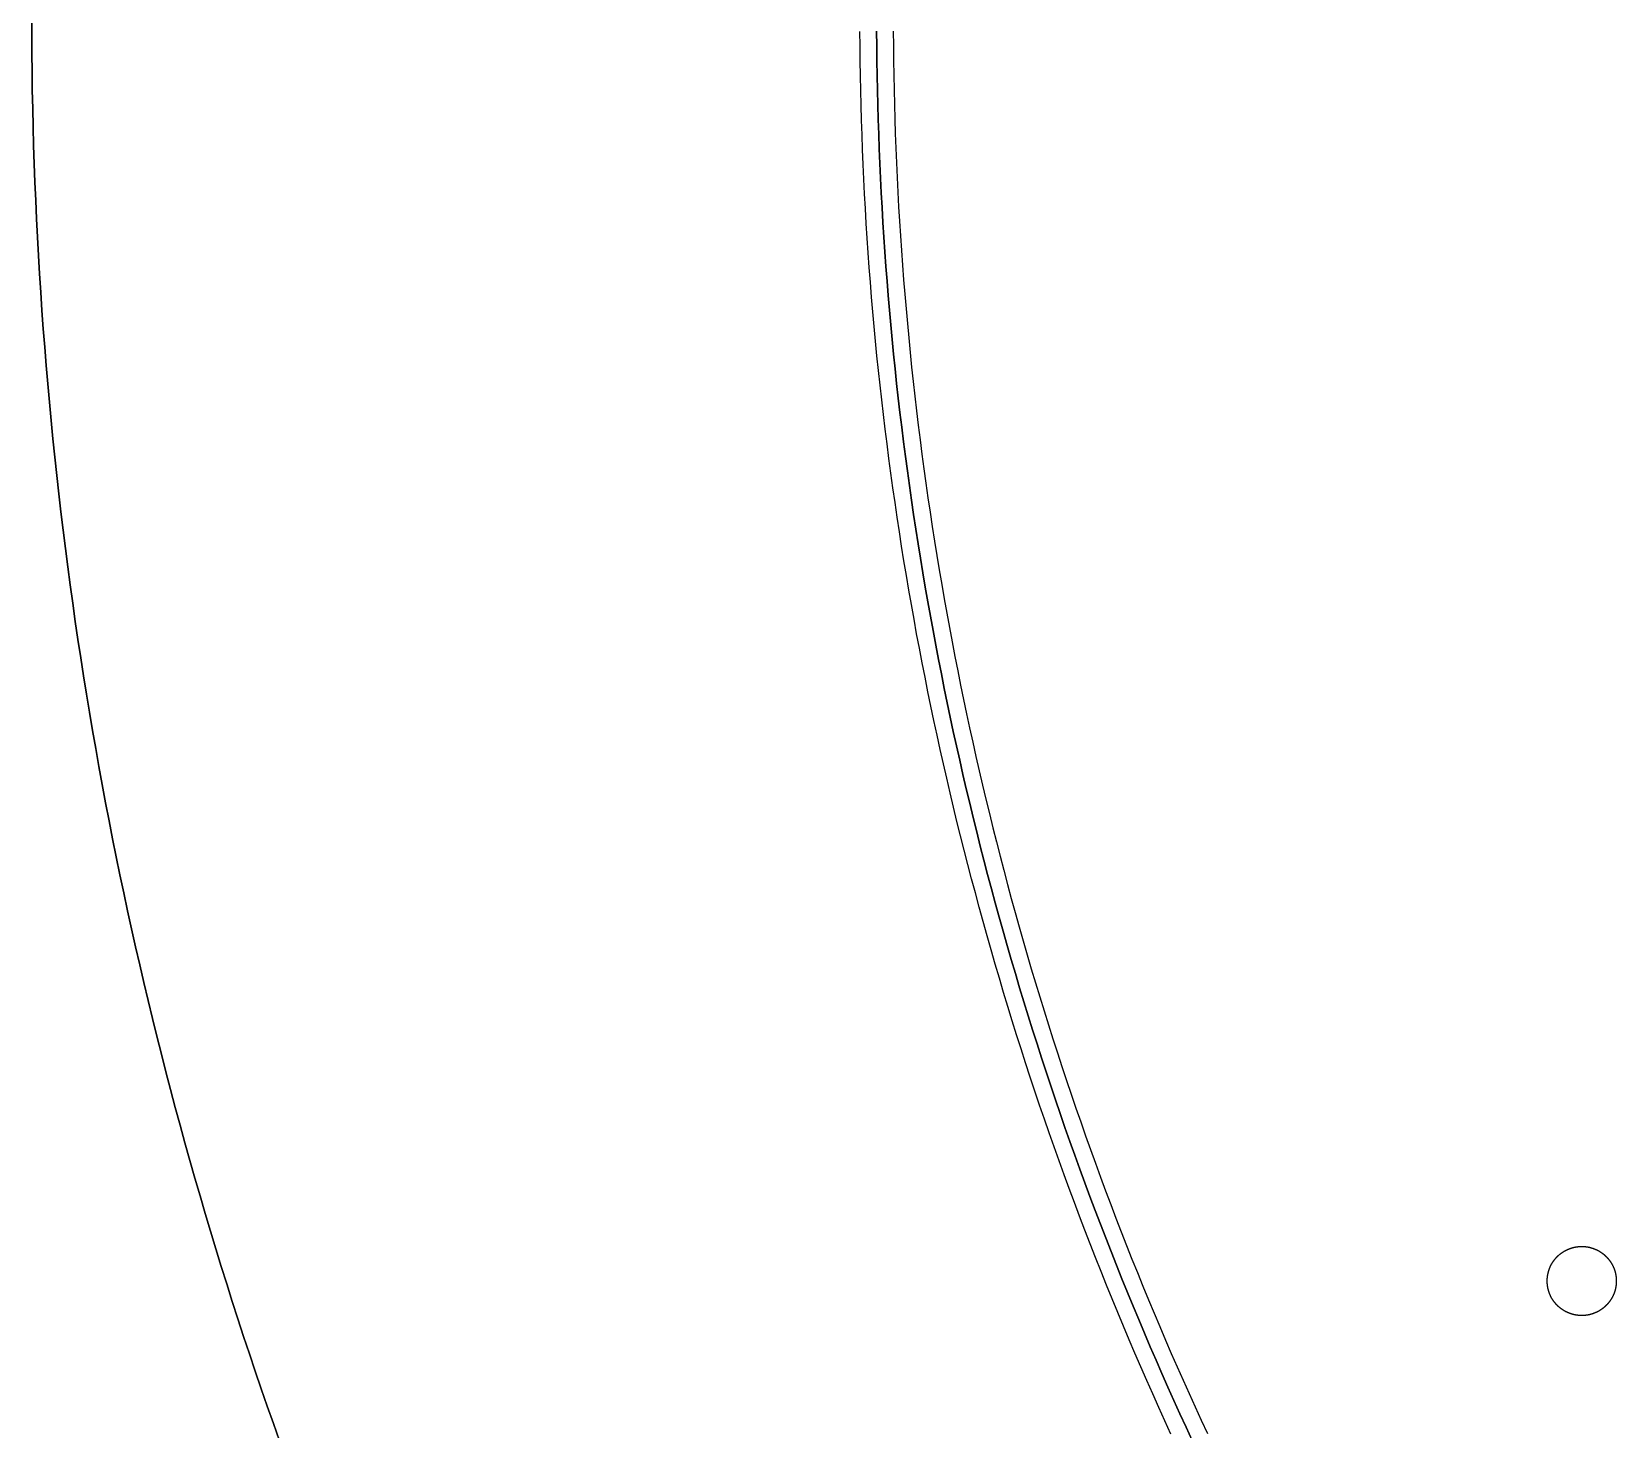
# Model space of a CAD drawing. Header units: millimetres. Extents: x -133 to 133, y -133 to 133.
# Drawn here: x -133.3 to -83.2, y -44.7 to -0.5 of the extents above; entities that cross this region are included whole.
import ezdxf

# ---------------------------------------------------------------- set-up
doc = ezdxf.new("R2010")
doc.units = ezdxf.units.MM
for name, color, linetype in [('DOTS_BLUE', 5, 'Continuous'), ('LINES', 6, 'Continuous'), ('OUTLINE', 7, 'Continuous'), ('ZONE_V1', 1, 'Continuous'), ('ZONE_V2', 2, 'Continuous')]:
    doc.layers.add(name, color=color, linetype=linetype)

msp = doc.modelspace()

# ---------------------------------------------------------------- linework, layer by layer
at = {"layer": 'DOTS_BLUE'}
msp.add_lwpolyline([(-83.196, -40.006), (-83.196, -40.011), (-83.196, -40.016), (-83.196, -40.021), (-83.196, -40.026), (-83.196, -40.03), (-83.196, -40.035), (-83.196, -40.04), (-83.197, -40.045), (-83.197, -40.049), (-83.197, -40.054), (-83.197, -40.059), (-83.197, -40.064), (-83.198, -40.068), (-83.198, -40.073), (-83.198, -40.078), (-83.199, -40.083), (-83.199, -40.087), (-83.199, -40.092), (-83.2, -40.097), (-83.2, -40.102), (-83.201, -40.107), (-83.201, -40.111), (-83.202, -40.116), (-83.202, -40.121), (-83.203, -40.125), (-83.203, -40.13), (-83.204, -40.135), (-83.204, -40.14), (-83.205, -40.144), (-83.206, -40.149), (-83.206, -40.154), (-83.207, -40.159), (-83.208, -40.163), (-83.208, -40.168), (-83.209, -40.173), (-83.21, -40.177), (-83.211, -40.182), (-83.211, -40.187), (-83.212, -40.192), (-83.213, -40.196), (-83.214, -40.201), (-83.215, -40.206), (-83.216, -40.21), (-83.217, -40.215), (-83.218, -40.22), (-83.219, -40.224), (-83.22, -40.229), (-83.221, -40.234), (-83.222, -40.238), (-83.223, -40.243), (-83.224, -40.248), (-83.225, -40.252), (-83.226, -40.257), (-83.227, -40.262), (-83.228, -40.266), (-83.229, -40.271), (-83.23, -40.275), (-83.232, -40.28), (-83.233, -40.285), (-83.234, -40.289), (-83.235, -40.294), (-83.237, -40.298), (-83.238, -40.303), (-83.239, -40.308), (-83.241, -40.312), (-83.242, -40.317), (-83.243, -40.321), (-83.245, -40.326), (-83.246, -40.33), (-83.248, -40.335), (-83.249, -40.34), (-83.251, -40.344), (-83.252, -40.349), (-83.254, -40.353), (-83.255, -40.358), (-83.257, -40.362), (-83.258, -40.367), (-83.26, -40.371), (-83.262, -40.376), (-83.263, -40.38), (-83.265, -40.385), (-83.267, -40.389), (-83.268, -40.394), (-83.27, -40.398), (-83.272, -40.402), (-83.273, -40.407), (-83.275, -40.411), (-83.277, -40.416), (-83.279, -40.42), (-83.281, -40.425), (-83.283, -40.429), (-83.284, -40.433), (-83.286, -40.438), (-83.288, -40.442), (-83.29, -40.446), (-83.292, -40.451), (-83.294, -40.455), (-83.296, -40.459), (-83.298, -40.464), (-83.3, -40.468), (-83.302, -40.472), (-83.304, -40.477), (-83.306, -40.481), (-83.308, -40.485), (-83.311, -40.49), (-83.313, -40.494), (-83.315, -40.498), (-83.317, -40.502), (-83.319, -40.507), (-83.321, -40.511), (-83.324, -40.515), (-83.326, -40.519), (-83.328, -40.523), (-83.33, -40.528), (-83.333, -40.532), (-83.335, -40.536), (-83.337, -40.54), (-83.34, -40.544), (-83.342, -40.548), (-83.345, -40.553), (-83.347, -40.557), (-83.349, -40.561), (-83.352, -40.565), (-83.354, -40.569), (-83.357, -40.573), (-83.359, -40.577), (-83.362, -40.581), (-83.364, -40.585), (-83.367, -40.589), (-83.369, -40.593), (-83.372, -40.597), (-83.375, -40.601), (-83.377, -40.605), (-83.38, -40.609), (-83.383, -40.613), (-83.385, -40.617), (-83.388, -40.621), (-83.391, -40.625), (-83.393, -40.629), (-83.396, -40.633), (-83.399, -40.637), (-83.402, -40.64), (-83.404, -40.644), (-83.407, -40.648), (-83.41, -40.652), (-83.413, -40.656), (-83.416, -40.66), (-83.419, -40.664), (-83.422, -40.667), (-83.425, -40.671), (-83.427, -40.675), (-83.43, -40.679), (-83.433, -40.682), (-83.436, -40.686), (-83.439, -40.69), (-83.442, -40.693), (-83.445, -40.697), (-83.448, -40.701), (-83.451, -40.704), (-83.455, -40.708), (-83.458, -40.712), (-83.461, -40.715), (-83.464, -40.719), (-83.467, -40.723), (-83.47, -40.726), (-83.473, -40.73), (-83.476, -40.733), (-83.48, -40.737), (-83.483, -40.74), (-83.486, -40.744), (-83.489, -40.747), (-83.493, -40.751), (-83.496, -40.754), (-83.499, -40.758), (-83.503, -40.761), (-83.506, -40.765), (-83.509, -40.768), (-83.513, -40.771), (-83.516, -40.775), (-83.519, -40.778), (-83.523, -40.782), (-83.526, -40.785), (-83.53, -40.788), (-83.533, -40.792), (-83.536, -40.795), (-83.54, -40.798), (-83.543, -40.801), (-83.547, -40.805), (-83.55, -40.808), (-83.554, -40.811), (-83.557, -40.814), (-83.561, -40.817), (-83.565, -40.821), (-83.568, -40.824), (-83.572, -40.827), (-83.575, -40.83), (-83.579, -40.833), (-83.583, -40.836), (-83.586, -40.839), (-83.59, -40.842), (-83.594, -40.845), (-83.597, -40.848), (-83.601, -40.851), (-83.605, -40.854), (-83.608, -40.857), (-83.612, -40.86), (-83.616, -40.863), (-83.62, -40.866), (-83.623, -40.869), (-83.627, -40.872), (-83.631, -40.875), (-83.635, -40.878), (-83.639, -40.881), (-83.642, -40.883), (-83.646, -40.886), (-83.65, -40.889), (-83.654, -40.892), (-83.658, -40.895), (-83.662, -40.897), (-83.666, -40.9), (-83.67, -40.903), (-83.674, -40.905), (-83.678, -40.908), (-83.682, -40.911), (-83.686, -40.913), (-83.69, -40.916), (-83.694, -40.919), (-83.698, -40.921), (-83.702, -40.924), (-83.706, -40.926), (-83.71, -40.929), (-83.714, -40.931), (-83.718, -40.934), (-83.722, -40.936), (-83.726, -40.939), (-83.73, -40.941), (-83.734, -40.944), (-83.738, -40.946), (-83.742, -40.949), (-83.746, -40.951), (-83.751, -40.953), (-83.755, -40.956), (-83.759, -40.958), (-83.763, -40.96), (-83.767, -40.963), (-83.772, -40.965), (-83.776, -40.967), (-83.78, -40.969), (-83.784, -40.972), (-83.788, -40.974), (-83.793, -40.976), (-83.797, -40.978), (-83.801, -40.98), (-83.805, -40.982), (-83.81, -40.984), (-83.814, -40.986), (-83.818, -40.989), (-83.823, -40.991), (-83.827, -40.993), (-83.831, -40.995), (-83.836, -40.997), (-83.84, -40.999), (-83.844, -41.001), (-83.849, -41.002), (-83.853, -41.004), (-83.857, -41.006), (-83.862, -41.008), (-83.866, -41.01), (-83.871, -41.012), (-83.875, -41.014), (-83.879, -41.015), (-83.884, -41.017), (-83.888, -41.019), (-83.893, -41.021), (-83.897, -41.022), (-83.902, -41.024), (-83.906, -41.026), (-83.911, -41.027), (-83.915, -41.029), (-83.92, -41.031), (-83.924, -41.032), (-83.929, -41.034), (-83.933, -41.035), (-83.938, -41.037), (-83.942, -41.039), (-83.947, -41.04), (-83.951, -41.042), (-83.956, -41.043), (-83.96, -41.044), (-83.965, -41.046), (-83.969, -41.047), (-83.974, -41.049), (-83.978, -41.05), (-83.983, -41.051), (-83.988, -41.053), (-83.992, -41.054), (-83.997, -41.055), (-84.001, -41.057), (-84.006, -41.058), (-84.011, -41.059), (-84.015, -41.06), (-84.02, -41.061), (-84.024, -41.063), (-84.029, -41.064), (-84.034, -41.065), (-84.038, -41.066), (-84.043, -41.067), (-84.048, -41.068), (-84.052, -41.069), (-84.057, -41.07), (-84.062, -41.071), (-84.066, -41.072), (-84.071, -41.073), (-84.076, -41.074), (-84.08, -41.075), (-84.085, -41.076), (-84.09, -41.077), (-84.094, -41.078), (-84.099, -41.078), (-84.104, -41.079), (-84.109, -41.08), (-84.113, -41.081), (-84.118, -41.082), (-84.123, -41.082), (-84.127, -41.083), (-84.132, -41.084), (-84.137, -41.084), (-84.142, -41.085), (-84.146, -41.086), (-84.151, -41.086), (-84.156, -41.087), (-84.16, -41.087), (-84.165, -41.088), (-84.17, -41.089), (-84.175, -41.089), (-84.179, -41.09), (-84.184, -41.09), (-84.189, -41.09), (-84.194, -41.091), (-84.198, -41.091), (-84.203, -41.092), (-84.208, -41.092), (-84.213, -41.092), (-84.217, -41.093), (-84.222, -41.093), (-84.227, -41.093), (-84.232, -41.094), (-84.237, -41.094), (-84.241, -41.094), (-84.246, -41.094), (-84.251, -41.094), (-84.256, -41.095), (-84.26, -41.095), (-84.265, -41.095), (-84.27, -41.095), (-84.275, -41.095), (-84.279, -41.095), (-84.284, -41.095), (-84.289, -41.095), (-84.294, -41.095), (-84.299, -41.095), (-84.303, -41.095), (-84.308, -41.095), (-84.313, -41.095), (-84.318, -41.095), (-84.322, -41.095), (-84.327, -41.094), (-84.332, -41.094), (-84.337, -41.094), (-84.341, -41.094), (-84.346, -41.094), (-84.351, -41.093), (-84.356, -41.093), (-84.361, -41.093), (-84.365, -41.092), (-84.37, -41.092), (-84.375, -41.092), (-84.38, -41.091), (-84.384, -41.091), (-84.389, -41.09), (-84.394, -41.09), (-84.399, -41.09), (-84.403, -41.089), (-84.408, -41.089), (-84.413, -41.088), (-84.418, -41.087), (-84.422, -41.087), (-84.427, -41.086), (-84.432, -41.086), (-84.436, -41.085), (-84.441, -41.084), (-84.446, -41.084), (-84.451, -41.083), (-84.455, -41.082), (-84.46, -41.082), (-84.465, -41.081), (-84.469, -41.08), (-84.474, -41.079), (-84.479, -41.078), (-84.484, -41.078), (-84.488, -41.077), (-84.493, -41.076), (-84.498, -41.075), (-84.502, -41.074), (-84.507, -41.073), (-84.512, -41.072), (-84.516, -41.071), (-84.521, -41.07), (-84.526, -41.069), (-84.53, -41.068), (-84.535, -41.067), (-84.54, -41.066), (-84.544, -41.065), (-84.549, -41.064), (-84.554, -41.063), (-84.558, -41.061), (-84.563, -41.06), (-84.567, -41.059), (-84.572, -41.058), (-84.577, -41.057), (-84.581, -41.055), (-84.586, -41.054), (-84.59, -41.053), (-84.595, -41.051), (-84.6, -41.05), (-84.604, -41.049), (-84.609, -41.047), (-84.613, -41.046), (-84.618, -41.044), (-84.622, -41.043), (-84.627, -41.042), (-84.631, -41.04), (-84.636, -41.039), (-84.64, -41.037), (-84.645, -41.035), (-84.649, -41.034), (-84.654, -41.032), (-84.658, -41.031), (-84.663, -41.029), (-84.667, -41.027), (-84.672, -41.026), (-84.676, -41.024), (-84.681, -41.022), (-84.685, -41.021), (-84.69, -41.019), (-84.694, -41.017), (-84.699, -41.015), (-84.703, -41.014), (-84.707, -41.012), (-84.712, -41.01), (-84.716, -41.008), (-84.721, -41.006), (-84.725, -41.004), (-84.729, -41.002), (-84.734, -41.001), (-84.738, -40.999), (-84.742, -40.997), (-84.747, -40.995), (-84.751, -40.993), (-84.755, -40.991), (-84.76, -40.989), (-84.764, -40.986), (-84.768, -40.984), (-84.773, -40.982), (-84.777, -40.98), (-84.781, -40.978), (-84.785, -40.976), (-84.79, -40.974), (-84.794, -40.972), (-84.798, -40.969), (-84.802, -40.967), (-84.806, -40.965), (-84.811, -40.963), (-84.815, -40.96), (-84.819, -40.958), (-84.823, -40.956), (-84.827, -40.953), (-84.832, -40.951), (-84.836, -40.949), (-84.84, -40.946), (-84.844, -40.944), (-84.848, -40.941), (-84.852, -40.939), (-84.856, -40.936), (-84.86, -40.934), (-84.864, -40.931), (-84.868, -40.929), (-84.872, -40.926), (-84.876, -40.924), (-84.88, -40.921), (-84.884, -40.919), (-84.888, -40.916), (-84.892, -40.913), (-84.896, -40.911), (-84.9, -40.908), (-84.904, -40.905), (-84.908, -40.903), (-84.912, -40.9), (-84.916, -40.897), (-84.92, -40.895), (-84.924, -40.892), (-84.928, -40.889), (-84.932, -40.886), (-84.936, -40.883), (-84.939, -40.881), (-84.943, -40.878), (-84.947, -40.875), (-84.951, -40.872), (-84.955, -40.869), (-84.958, -40.866), (-84.962, -40.863), (-84.966, -40.86), (-84.97, -40.857), (-84.973, -40.854), (-84.977, -40.851), (-84.981, -40.848), (-84.984, -40.845), (-84.988, -40.842), (-84.992, -40.839), (-84.995, -40.836), (-84.999, -40.833), (-85.003, -40.83), (-85.006, -40.827), (-85.01, -40.824), (-85.013, -40.821), (-85.017, -40.817), (-85.021, -40.814), (-85.024, -40.811), (-85.028, -40.808), (-85.031, -40.805), (-85.035, -40.801), (-85.038, -40.798), (-85.042, -40.795), (-85.045, -40.792), (-85.048, -40.788), (-85.052, -40.785), (-85.055, -40.782), (-85.059, -40.778), (-85.062, -40.775), (-85.065, -40.771), (-85.069, -40.768), (-85.072, -40.765), (-85.075, -40.761), (-85.079, -40.758), (-85.082, -40.754), (-85.085, -40.751), (-85.089, -40.747), (-85.092, -40.744), (-85.095, -40.74), (-85.098, -40.737), (-85.102, -40.733), (-85.105, -40.73), (-85.108, -40.726), (-85.111, -40.723), (-85.114, -40.719), (-85.117, -40.715), (-85.12, -40.712), (-85.123, -40.708), (-85.127, -40.704), (-85.13, -40.701), (-85.133, -40.697), (-85.136, -40.693), (-85.139, -40.69), (-85.142, -40.686), (-85.145, -40.682), (-85.148, -40.679), (-85.151, -40.675), (-85.153, -40.671), (-85.156, -40.667), (-85.159, -40.664), (-85.162, -40.66), (-85.165, -40.656), (-85.168, -40.652), (-85.171, -40.648), (-85.174, -40.644), (-85.176, -40.64), (-85.179, -40.637), (-85.182, -40.633), (-85.185, -40.629), (-85.187, -40.625), (-85.19, -40.621), (-85.193, -40.617), (-85.195, -40.613), (-85.198, -40.609), (-85.201, -40.605), (-85.203, -40.601), (-85.206, -40.597), (-85.209, -40.593), (-85.211, -40.589), (-85.214, -40.585), (-85.216, -40.581), (-85.219, -40.577), (-85.221, -40.573), (-85.224, -40.569), (-85.226, -40.565), (-85.229, -40.561), (-85.231, -40.557), (-85.233, -40.553), (-85.236, -40.548), (-85.238, -40.544), (-85.241, -40.54), (-85.243, -40.536), (-85.245, -40.532), (-85.248, -40.528), (-85.25, -40.523), (-85.252, -40.519), (-85.254, -40.515), (-85.257, -40.511), (-85.259, -40.507), (-85.261, -40.502), (-85.263, -40.498), (-85.265, -40.494), (-85.267, -40.49), (-85.27, -40.485), (-85.272, -40.481), (-85.274, -40.477), (-85.276, -40.472), (-85.278, -40.468), (-85.28, -40.464), (-85.282, -40.459), (-85.284, -40.455), (-85.286, -40.451), (-85.288, -40.446), (-85.29, -40.442), (-85.292, -40.438), (-85.294, -40.433), (-85.295, -40.429), (-85.297, -40.425), (-85.299, -40.42), (-85.301, -40.416), (-85.303, -40.411), (-85.305, -40.407), (-85.306, -40.402), (-85.308, -40.398), (-85.31, -40.394), (-85.311, -40.389), (-85.313, -40.385), (-85.315, -40.38), (-85.316, -40.376), (-85.318, -40.371), (-85.32, -40.367), (-85.321, -40.362), (-85.323, -40.358), (-85.324, -40.353), (-85.326, -40.349), (-85.327, -40.344), (-85.329, -40.34), (-85.33, -40.335), (-85.332, -40.33), (-85.333, -40.326), (-85.335, -40.321), (-85.336, -40.317), (-85.337, -40.312), (-85.339, -40.308), (-85.34, -40.303), (-85.341, -40.298), (-85.343, -40.294), (-85.344, -40.289), (-85.345, -40.285), (-85.346, -40.28), (-85.348, -40.275), (-85.349, -40.271), (-85.35, -40.266), (-85.351, -40.262), (-85.352, -40.257), (-85.353, -40.252), (-85.354, -40.248), (-85.355, -40.243), (-85.356, -40.238), (-85.357, -40.234), (-85.358, -40.229), (-85.359, -40.224), (-85.36, -40.22), (-85.361, -40.215), (-85.362, -40.21), (-85.363, -40.206), (-85.364, -40.201), (-85.365, -40.196), (-85.366, -40.192), (-85.367, -40.187), (-85.367, -40.182), (-85.368, -40.177), (-85.369, -40.173), (-85.37, -40.168), (-85.37, -40.163), (-85.371, -40.159), (-85.372, -40.154), (-85.372, -40.149), (-85.373, -40.144), (-85.374, -40.14), (-85.374, -40.135), (-85.375, -40.13), (-85.375, -40.125), (-85.376, -40.121), (-85.376, -40.116), (-85.377, -40.111), (-85.377, -40.107), (-85.378, -40.102), (-85.378, -40.097), (-85.379, -40.092), (-85.379, -40.087), (-85.379, -40.083), (-85.38, -40.078), (-85.38, -40.073), (-85.38, -40.068), (-85.381, -40.064), (-85.381, -40.059), (-85.381, -40.054), (-85.381, -40.049), (-85.381, -40.045), (-85.382, -40.04), (-85.382, -40.035), (-85.382, -40.03), (-85.382, -40.026), (-85.382, -40.021), (-85.382, -40.016), (-85.382, -40.011), (-85.382, -40.006), (-85.382, -40.002), (-85.382, -39.997), (-85.382, -39.992), (-85.382, -39.987), (-85.382, -39.983), (-85.382, -39.978), (-85.382, -39.973), (-85.382, -39.968), (-85.382, -39.964), (-85.381, -39.959), (-85.381, -39.954), (-85.381, -39.949), (-85.381, -39.944), (-85.381, -39.94), (-85.38, -39.935), (-85.38, -39.93), (-85.38, -39.925), (-85.379, -39.921), (-85.379, -39.916), (-85.379, -39.911), (-85.378, -39.906), (-85.378, -39.902), (-85.377, -39.897), (-85.377, -39.892), (-85.376, -39.887), (-85.376, -39.883), (-85.375, -39.878), (-85.375, -39.873), (-85.374, -39.868), (-85.374, -39.864), (-85.373, -39.859), (-85.372, -39.854), (-85.372, -39.85), (-85.371, -39.845), (-85.37, -39.84), (-85.37, -39.835), (-85.369, -39.831), (-85.368, -39.826), (-85.367, -39.821), (-85.367, -39.817), (-85.366, -39.812), (-85.365, -39.807), (-85.364, -39.802), (-85.363, -39.798), (-85.362, -39.793), (-85.361, -39.788), (-85.36, -39.784), (-85.359, -39.779), (-85.358, -39.774), (-85.357, -39.77), (-85.356, -39.765), (-85.355, -39.76), (-85.354, -39.756), (-85.353, -39.751), (-85.352, -39.746), (-85.351, -39.742), (-85.35, -39.737), (-85.349, -39.733), (-85.348, -39.728), (-85.346, -39.723), (-85.345, -39.719), (-85.344, -39.714), (-85.343, -39.71), (-85.341, -39.705), (-85.34, -39.7), (-85.339, -39.696), (-85.337, -39.691), (-85.336, -39.687), (-85.335, -39.682), (-85.333, -39.677), (-85.332, -39.673), (-85.33, -39.668), (-85.329, -39.664), (-85.327, -39.659), (-85.326, -39.655), (-85.324, -39.65), (-85.323, -39.646), (-85.321, -39.641), (-85.32, -39.637), (-85.318, -39.632), (-85.316, -39.628), (-85.315, -39.623), (-85.313, -39.619), (-85.311, -39.614), (-85.31, -39.61), (-85.308, -39.605), (-85.306, -39.601), (-85.305, -39.597), (-85.303, -39.592), (-85.301, -39.588), (-85.299, -39.583), (-85.297, -39.579), (-85.295, -39.575), (-85.294, -39.57), (-85.292, -39.566), (-85.29, -39.561), (-85.288, -39.557), (-85.286, -39.553), (-85.284, -39.548), (-85.282, -39.544), (-85.28, -39.54), (-85.278, -39.535), (-85.276, -39.531), (-85.274, -39.527), (-85.272, -39.522), (-85.27, -39.518), (-85.267, -39.514), (-85.265, -39.51), (-85.263, -39.505), (-85.261, -39.501), (-85.259, -39.497), (-85.257, -39.493), (-85.254, -39.488), (-85.252, -39.484), (-85.25, -39.48), (-85.248, -39.476), (-85.245, -39.472), (-85.243, -39.467), (-85.241, -39.463), (-85.238, -39.459), (-85.236, -39.455), (-85.233, -39.451), (-85.231, -39.447), (-85.229, -39.443), (-85.226, -39.439), (-85.224, -39.435), (-85.221, -39.43), (-85.219, -39.426), (-85.216, -39.422), (-85.214, -39.418), (-85.211, -39.414), (-85.209, -39.41), (-85.206, -39.406), (-85.203, -39.402), (-85.201, -39.398), (-85.198, -39.394), (-85.195, -39.39), (-85.193, -39.386), (-85.19, -39.382), (-85.187, -39.379), (-85.185, -39.375), (-85.182, -39.371), (-85.179, -39.367), (-85.176, -39.363), (-85.174, -39.359), (-85.171, -39.355), (-85.168, -39.351), (-85.165, -39.348), (-85.162, -39.344), (-85.159, -39.34), (-85.156, -39.336), (-85.153, -39.332), (-85.151, -39.329), (-85.148, -39.325), (-85.145, -39.321), (-85.142, -39.317), (-85.139, -39.314), (-85.136, -39.31), (-85.133, -39.306), (-85.13, -39.303), (-85.127, -39.299), (-85.123, -39.295), (-85.12, -39.292), (-85.117, -39.288), (-85.114, -39.284), (-85.111, -39.281), (-85.108, -39.277), (-85.105, -39.274), (-85.102, -39.27), (-85.098, -39.267), (-85.095, -39.263), (-85.092, -39.26), (-85.089, -39.256), (-85.085, -39.253), (-85.082, -39.249), (-85.079, -39.246), (-85.075, -39.242), (-85.072, -39.239), (-85.069, -39.235), (-85.065, -39.232), (-85.062, -39.229), (-85.059, -39.225), (-85.055, -39.222), (-85.052, -39.219), (-85.048, -39.215), (-85.045, -39.212), (-85.042, -39.209), (-85.038, -39.205), (-85.035, -39.202), (-85.031, -39.199), (-85.028, -39.196), (-85.024, -39.192), (-85.021, -39.189), (-85.017, -39.186), (-85.013, -39.183), (-85.01, -39.18), (-85.006, -39.177), (-85.003, -39.173), (-84.999, -39.17), (-84.995, -39.167), (-84.992, -39.164), (-84.988, -39.161), (-84.984, -39.158), (-84.981, -39.155), (-84.977, -39.152), (-84.973, -39.149), (-84.97, -39.146), (-84.966, -39.143), (-84.962, -39.14), (-84.958, -39.137), (-84.955, -39.134), (-84.951, -39.131), (-84.947, -39.129), (-84.943, -39.126), (-84.939, -39.123), (-84.936, -39.12), (-84.932, -39.117), (-84.928, -39.114), (-84.924, -39.112), (-84.92, -39.109), (-84.916, -39.106), (-84.912, -39.103), (-84.908, -39.101), (-84.904, -39.098), (-84.9, -39.095), (-84.896, -39.093), (-84.892, -39.09), (-84.888, -39.087), (-84.884, -39.085), (-84.88, -39.082), (-84.876, -39.08), (-84.872, -39.077), (-84.868, -39.075), (-84.864, -39.072), (-84.86, -39.069), (-84.856, -39.067), (-84.852, -39.065), (-84.848, -39.062), (-84.844, -39.06), (-84.84, -39.057), (-84.836, -39.055), (-84.832, -39.052), (-84.827, -39.05), (-84.823, -39.048), (-84.819, -39.045), (-84.815, -39.043), (-84.811, -39.041), (-84.806, -39.039), (-84.802, -39.036), (-84.798, -39.034), (-84.794, -39.032), (-84.79, -39.03), (-84.785, -39.028), (-84.781, -39.025), (-84.777, -39.023), (-84.773, -39.021), (-84.768, -39.019), (-84.764, -39.017), (-84.76, -39.015), (-84.755, -39.013), (-84.751, -39.011), (-84.747, -39.009), (-84.742, -39.007), (-84.738, -39.005), (-84.734, -39.003), (-84.729, -39.001), (-84.725, -38.999), (-84.721, -38.997), (-84.716, -38.995), (-84.712, -38.993), (-84.707, -38.992), (-84.703, -38.99), (-84.699, -38.988), (-84.694, -38.986), (-84.69, -38.984), (-84.685, -38.983), (-84.681, -38.981), (-84.676, -38.979), (-84.672, -38.978), (-84.667, -38.976), (-84.663, -38.974), (-84.658, -38.973), (-84.654, -38.971), (-84.649, -38.97), (-84.645, -38.968), (-84.64, -38.966), (-84.636, -38.965), (-84.631, -38.963), (-84.627, -38.962), (-84.622, -38.96), (-84.618, -38.959), (-84.613, -38.958), (-84.609, -38.956), (-84.604, -38.955), (-84.6, -38.953), (-84.595, -38.952), (-84.59, -38.951), (-84.586, -38.949), (-84.581, -38.948), (-84.577, -38.947), (-84.572, -38.946), (-84.567, -38.944), (-84.563, -38.943), (-84.558, -38.942), (-84.554, -38.941), (-84.549, -38.94), (-84.544, -38.939), (-84.54, -38.937), (-84.535, -38.936), (-84.53, -38.935), (-84.526, -38.934), (-84.521, -38.933), (-84.516, -38.932), (-84.512, -38.931), (-84.507, -38.93), (-84.502, -38.929), (-84.498, -38.928), (-84.493, -38.928), (-84.488, -38.927), (-84.484, -38.926), (-84.479, -38.925), (-84.474, -38.924), (-84.469, -38.923), (-84.465, -38.923), (-84.46, -38.922), (-84.455, -38.921), (-84.451, -38.92), (-84.446, -38.92), (-84.441, -38.919), (-84.436, -38.918), (-84.432, -38.918), (-84.427, -38.917), (-84.422, -38.917), (-84.418, -38.916), (-84.413, -38.915), (-84.408, -38.915), (-84.403, -38.914), (-84.399, -38.914), (-84.394, -38.913), (-84.389, -38.913), (-84.384, -38.913), (-84.38, -38.912), (-84.375, -38.912), (-84.37, -38.911), (-84.365, -38.911), (-84.361, -38.911), (-84.356, -38.91), (-84.351, -38.91), (-84.346, -38.91), (-84.341, -38.91), (-84.337, -38.909), (-84.332, -38.909), (-84.327, -38.909), (-84.322, -38.909), (-84.318, -38.909), (-84.313, -38.909), (-84.308, -38.909), (-84.303, -38.908), (-84.299, -38.908), (-84.294, -38.908), (-84.289, -38.908), (-84.284, -38.908), (-84.279, -38.908), (-84.275, -38.908), (-84.27, -38.909), (-84.265, -38.909), (-84.26, -38.909), (-84.256, -38.909), (-84.251, -38.909), (-84.246, -38.909), (-84.241, -38.909), (-84.237, -38.91), (-84.232, -38.91), (-84.227, -38.91), (-84.222, -38.91), (-84.217, -38.911), (-84.213, -38.911), (-84.208, -38.911), (-84.203, -38.912), (-84.198, -38.912), (-84.194, -38.913), (-84.189, -38.913), (-84.184, -38.913), (-84.179, -38.914), (-84.175, -38.914), (-84.17, -38.915), (-84.165, -38.915), (-84.16, -38.916), (-84.156, -38.917), (-84.151, -38.917), (-84.146, -38.918), (-84.142, -38.918), (-84.137, -38.919), (-84.132, -38.92), (-84.127, -38.92), (-84.123, -38.921), (-84.118, -38.922), (-84.113, -38.923), (-84.109, -38.923), (-84.104, -38.924), (-84.099, -38.925), (-84.094, -38.926), (-84.09, -38.927), (-84.085, -38.928), (-84.08, -38.928), (-84.076, -38.929), (-84.071, -38.93), (-84.066, -38.931), (-84.062, -38.932), (-84.057, -38.933), (-84.052, -38.934), (-84.048, -38.935), (-84.043, -38.936), (-84.038, -38.937), (-84.034, -38.939), (-84.029, -38.94), (-84.024, -38.941), (-84.02, -38.942), (-84.015, -38.943), (-84.011, -38.944), (-84.006, -38.946), (-84.001, -38.947), (-83.997, -38.948), (-83.992, -38.949), (-83.988, -38.951), (-83.983, -38.952), (-83.978, -38.953), (-83.974, -38.955), (-83.969, -38.956), (-83.965, -38.958), (-83.96, -38.959), (-83.956, -38.96), (-83.951, -38.962), (-83.947, -38.963), (-83.942, -38.965), (-83.938, -38.966), (-83.933, -38.968), (-83.929, -38.97), (-83.924, -38.971), (-83.92, -38.973), (-83.915, -38.974), (-83.911, -38.976), (-83.906, -38.978), (-83.902, -38.979), (-83.897, -38.981), (-83.893, -38.983), (-83.888, -38.984), (-83.884, -38.986), (-83.879, -38.988), (-83.875, -38.99), (-83.871, -38.992), (-83.866, -38.993), (-83.862, -38.995), (-83.857, -38.997), (-83.853, -38.999), (-83.849, -39.001), (-83.844, -39.003), (-83.84, -39.005), (-83.836, -39.007), (-83.831, -39.009), (-83.827, -39.011), (-83.823, -39.013), (-83.818, -39.015), (-83.814, -39.017), (-83.81, -39.019), (-83.805, -39.021), (-83.801, -39.023), (-83.797, -39.025), (-83.793, -39.028), (-83.788, -39.03), (-83.784, -39.032), (-83.78, -39.034), (-83.776, -39.036), (-83.772, -39.039), (-83.767, -39.041), (-83.763, -39.043), (-83.759, -39.045), (-83.755, -39.048), (-83.751, -39.05), (-83.746, -39.052), (-83.742, -39.055), (-83.738, -39.057), (-83.734, -39.06), (-83.73, -39.062), (-83.726, -39.065), (-83.722, -39.067), (-83.718, -39.069), (-83.714, -39.072), (-83.71, -39.075), (-83.706, -39.077), (-83.702, -39.08), (-83.698, -39.082), (-83.694, -39.085), (-83.69, -39.087), (-83.686, -39.09), (-83.682, -39.093), (-83.678, -39.095), (-83.674, -39.098), (-83.67, -39.101), (-83.666, -39.103), (-83.662, -39.106), (-83.658, -39.109), (-83.654, -39.112), (-83.65, -39.114), (-83.646, -39.117), (-83.642, -39.12), (-83.639, -39.123), (-83.635, -39.126), (-83.631, -39.129), (-83.627, -39.131), (-83.623, -39.134), (-83.62, -39.137), (-83.616, -39.14), (-83.612, -39.143), (-83.608, -39.146), (-83.605, -39.149), (-83.601, -39.152), (-83.597, -39.155), (-83.594, -39.158), (-83.59, -39.161), (-83.586, -39.164), (-83.583, -39.167), (-83.579, -39.17), (-83.575, -39.173), (-83.572, -39.177), (-83.568, -39.18), (-83.565, -39.183), (-83.561, -39.186), (-83.557, -39.189), (-83.554, -39.192), (-83.55, -39.196), (-83.547, -39.199), (-83.543, -39.202), (-83.54, -39.205), (-83.536, -39.209), (-83.533, -39.212), (-83.53, -39.215), (-83.526, -39.219), (-83.523, -39.222), (-83.519, -39.225), (-83.516, -39.229), (-83.513, -39.232), (-83.509, -39.235), (-83.506, -39.239), (-83.503, -39.242), (-83.499, -39.246), (-83.496, -39.249), (-83.493, -39.253), (-83.489, -39.256), (-83.486, -39.26), (-83.483, -39.263), (-83.48, -39.267), (-83.476, -39.27), (-83.473, -39.274), (-83.47, -39.277), (-83.467, -39.281), (-83.464, -39.284), (-83.461, -39.288), (-83.458, -39.292), (-83.455, -39.295), (-83.451, -39.299), (-83.448, -39.303), (-83.445, -39.306), (-83.442, -39.31), (-83.439, -39.314), (-83.436, -39.317), (-83.433, -39.321), (-83.43, -39.325), (-83.427, -39.329), (-83.425, -39.332), (-83.422, -39.336), (-83.419, -39.34), (-83.416, -39.344), (-83.413, -39.348), (-83.41, -39.351), (-83.407, -39.355), (-83.404, -39.359), (-83.402, -39.363), (-83.399, -39.367), (-83.396, -39.371), (-83.393, -39.375), (-83.391, -39.379), (-83.388, -39.382), (-83.385, -39.386), (-83.383, -39.39), (-83.38, -39.394), (-83.377, -39.398), (-83.375, -39.402), (-83.372, -39.406), (-83.369, -39.41), (-83.367, -39.414), (-83.364, -39.418), (-83.362, -39.422), (-83.359, -39.426), (-83.357, -39.43), (-83.354, -39.435), (-83.352, -39.439), (-83.349, -39.443), (-83.347, -39.447), (-83.345, -39.451), (-83.342, -39.455), (-83.34, -39.459), (-83.337, -39.463), (-83.335, -39.467), (-83.333, -39.472), (-83.33, -39.476), (-83.328, -39.48), (-83.326, -39.484), (-83.324, -39.488), (-83.321, -39.493), (-83.319, -39.497), (-83.317, -39.501), (-83.315, -39.505), (-83.313, -39.51), (-83.311, -39.514), (-83.308, -39.518), (-83.306, -39.522), (-83.304, -39.527), (-83.302, -39.531), (-83.3, -39.535), (-83.298, -39.54), (-83.296, -39.544), (-83.294, -39.548), (-83.292, -39.553), (-83.29, -39.557), (-83.288, -39.561), (-83.286, -39.566), (-83.284, -39.57), (-83.283, -39.575), (-83.281, -39.579), (-83.279, -39.583), (-83.277, -39.588), (-83.275, -39.592), (-83.273, -39.597), (-83.272, -39.601), (-83.27, -39.605), (-83.268, -39.61), (-83.267, -39.614), (-83.265, -39.619), (-83.263, -39.623), (-83.262, -39.628), (-83.26, -39.632), (-83.258, -39.637), (-83.257, -39.641), (-83.255, -39.646), (-83.254, -39.65), (-83.252, -39.655), (-83.251, -39.659), (-83.249, -39.664), (-83.248, -39.668), (-83.246, -39.673), (-83.245, -39.677), (-83.243, -39.682), (-83.242, -39.687), (-83.241, -39.691), (-83.239, -39.696), (-83.238, -39.7), (-83.237, -39.705), (-83.235, -39.71), (-83.234, -39.714), (-83.233, -39.719), (-83.232, -39.723), (-83.23, -39.728), (-83.229, -39.733), (-83.228, -39.737), (-83.227, -39.742), (-83.226, -39.746), (-83.225, -39.751), (-83.224, -39.756), (-83.223, -39.76), (-83.222, -39.765), (-83.221, -39.77), (-83.22, -39.774), (-83.219, -39.779), (-83.218, -39.784), (-83.217, -39.788), (-83.216, -39.793), (-83.215, -39.798), (-83.214, -39.802), (-83.213, -39.807), (-83.212, -39.812), (-83.211, -39.817), (-83.211, -39.821), (-83.21, -39.826), (-83.209, -39.831), (-83.208, -39.835), (-83.208, -39.84), (-83.207, -39.845), (-83.206, -39.85), (-83.206, -39.854), (-83.205, -39.859), (-83.204, -39.864), (-83.204, -39.868), (-83.203, -39.873), (-83.203, -39.878), (-83.202, -39.883), (-83.202, -39.887), (-83.201, -39.892), (-83.201, -39.897), (-83.2, -39.902), (-83.2, -39.906), (-83.199, -39.911), (-83.199, -39.916), (-83.199, -39.921), (-83.198, -39.925), (-83.198, -39.93), (-83.198, -39.935), (-83.197, -39.94), (-83.197, -39.944), (-83.197, -39.949), (-83.197, -39.954), (-83.197, -39.959), (-83.196, -39.964), (-83.196, -39.968), (-83.196, -39.973), (-83.196, -39.978), (-83.196, -39.983), (-83.196, -39.987), (-83.196, -39.992), (-83.196, -39.997), (-83.196, -40.002), (-83.196, -40.006)], close=True, dxfattribs=at)
at = {"layer": 'LINES'}
for points in [[(-97.286, -44.85), (-97.481, -44.425), (-97.674, -43.999), (-97.865, -43.572), (-98.054, -43.145), (-98.242, -42.717), (-98.427, -42.288), (-98.611, -41.858), (-98.792, -41.427), (-98.972, -40.996), (-99.15, -40.563), (-99.326, -40.13), (-99.5, -39.697), (-99.673, -39.262), (-99.843, -38.827), (-100.011, -38.391), (-100.178, -37.954), (-100.343, -37.517), (-100.505, -37.078), (-100.666, -36.639), (-100.825, -36.2), (-100.982, -35.76), (-101.137, -35.319), (-101.29, -34.877), (-101.441, -34.435), (-101.591, -33.992), (-101.738, -33.548), (-101.884, -33.104), (-102.027, -32.659), (-102.169, -32.214), (-102.308, -31.768), (-102.446, -31.321), (-102.581, -30.874), (-102.715, -30.426), (-102.847, -29.977), (-102.977, -29.528), (-103.105, -29.079), (-103.231, -28.628), (-103.354, -28.178), (-103.476, -27.726), (-103.596, -27.275), (-103.714, -26.822), (-103.83, -26.37), (-103.945, -25.916), (-104.057, -25.462), (-104.167, -25.008), (-104.275, -24.553), (-104.381, -24.098), (-104.485, -23.643), (-104.587, -23.186), (-104.688, -22.73), (-104.786, -22.273), (-104.882, -21.815), (-104.976, -21.358), (-105.068, -20.899), (-105.158, -20.441), (-105.247, -19.982), (-105.333, -19.522), (-105.417, -19.062), (-105.499, -18.602), (-105.579, -18.142), (-105.657, -17.681), (-105.734, -17.22), (-105.808, -16.758), (-105.88, -16.296), (-105.95, -15.834), (-106.018, -15.372), (-106.084, -14.909), (-106.148, -14.446), (-106.21, -13.983), (-106.27, -13.519), (-106.328, -13.055), (-106.384, -12.591), (-106.438, -12.127), (-106.49, -11.663), (-106.54, -11.198), (-106.588, -10.733), (-106.633, -10.268), (-106.677, -9.802), (-106.719, -9.337), (-106.759, -8.871), (-106.796, -8.405), (-106.832, -7.939), (-106.866, -7.473), (-106.897, -7.006), (-106.927, -6.54), (-106.954, -6.073), (-106.98, -5.607), (-107.003, -5.14), (-107.025, -4.673), (-107.044, -4.206), (-107.061, -3.739), (-107.077, -3.271), (-107.09, -2.804), (-107.101, -2.337), (-107.11, -1.87), (-107.117, -1.402), (-107.123, -0.935), (-107.126, -0.467)], [(-106.072, -0.463), (-106.069, -0.926), (-106.064, -1.388), (-106.057, -1.851), (-106.048, -2.314), (-106.037, -2.777), (-106.024, -3.239), (-106.009, -3.702), (-105.992, -4.164), (-105.972, -4.627), (-105.951, -5.089), (-105.928, -5.551), (-105.903, -6.014), (-105.875, -6.476), (-105.846, -6.938), (-105.815, -7.399), (-105.782, -7.861), (-105.746, -8.322), (-105.709, -8.784), (-105.67, -9.245), (-105.628, -9.706), (-105.585, -10.167), (-105.54, -10.627), (-105.492, -11.088), (-105.443, -11.548), (-105.391, -12.008), (-105.338, -12.468), (-105.283, -12.927), (-105.225, -13.386), (-105.166, -13.845), (-105.104, -14.304), (-105.041, -14.763), (-104.976, -15.221), (-104.908, -15.679), (-104.839, -16.136), (-104.767, -16.594), (-104.694, -17.05), (-104.619, -17.507), (-104.541, -17.963), (-104.462, -18.419), (-104.38, -18.875), (-104.297, -19.33), (-104.212, -19.785), (-104.124, -20.24), (-104.035, -20.694), (-103.944, -21.148), (-103.851, -21.601), (-103.755, -22.054), (-103.658, -22.506), (-103.559, -22.958), (-103.458, -23.41), (-103.355, -23.861), (-103.25, -24.312), (-103.143, -24.762), (-103.033, -25.212), (-102.922, -25.661), (-102.81, -26.11), (-102.695, -26.559), (-102.578, -27.006), (-102.459, -27.454), (-102.338, -27.901), (-102.215, -28.347), (-102.091, -28.793), (-101.964, -29.238), (-101.836, -29.682), (-101.705, -30.126), (-101.573, -30.57), (-101.438, -31.013), (-101.302, -31.455), (-101.164, -31.897), (-101.024, -32.338), (-100.882, -32.778), (-100.738, -33.218), (-100.592, -33.658), (-100.444, -34.096), (-100.294, -34.534), (-100.143, -34.971), (-99.989, -35.408), (-99.834, -35.844), (-99.676, -36.279), (-99.517, -36.714), (-99.356, -37.148), (-99.193, -37.581), (-99.028, -38.013), (-98.861, -38.445), (-98.692, -38.876), (-98.522, -39.306), (-98.349, -39.736), (-98.175, -40.165), (-97.999, -40.593), (-97.821, -41.02), (-97.641, -41.446), (-97.459, -41.872), (-97.276, -42.297), (-97.09, -42.721), (-96.903, -43.144), (-96.714, -43.566), (-96.523, -43.988), (-96.33, -44.409), (-96.135, -44.829)]]:
    msp.add_lwpolyline(points, dxfattribs=at)
at = {"layer": 'OUTLINE'}
msp.add_lwpolyline([(-133.334, 0), (-133.333, -0.582), (-133.329, -1.164), (-133.323, -1.745), (-133.314, -2.327), (-133.302, -2.909), (-133.288, -3.49), (-133.272, -4.072), (-133.253, -4.653), (-133.231, -5.235), (-133.207, -5.816), (-133.18, -6.397), (-133.151, -6.978), (-133.12, -7.559), (-133.085, -8.14), (-133.049, -8.72), (-133.009, -9.301), (-132.967, -9.881), (-132.923, -10.461), (-132.876, -11.041), (-132.827, -11.621), (-132.775, -12.2), (-132.72, -12.779), (-132.663, -13.358), (-132.604, -13.937), (-132.542, -14.516), (-132.477, -15.094), (-132.41, -15.672), (-132.34, -16.249), (-132.268, -16.827), (-132.193, -17.404), (-132.116, -17.98), (-132.036, -18.557), (-131.954, -19.132), (-131.869, -19.708), (-131.782, -20.283), (-131.692, -20.858), (-131.6, -21.432), (-131.505, -22.006), (-131.408, -22.58), (-131.308, -23.153), (-131.206, -23.726), (-131.101, -24.298), (-130.994, -24.87), (-130.884, -25.441), (-130.772, -26.012), (-130.657, -26.583), (-130.54, -27.152), (-130.42, -27.722), (-130.298, -28.29), (-130.173, -28.859), (-130.046, -29.426), (-129.917, -29.994), (-129.785, -30.56), (-129.65, -31.126), (-129.513, -31.692), (-129.373, -32.256), (-129.231, -32.821), (-129.087, -33.384), (-128.94, -33.947), (-128.791, -34.509), (-128.639, -35.071), (-128.485, -35.632), (-128.328, -36.192), (-128.169, -36.752), (-128.007, -37.311), (-127.843, -37.869), (-127.677, -38.426), (-127.508, -38.983), (-127.337, -39.539), (-127.163, -40.094), (-126.987, -40.649), (-126.808, -41.202), (-126.627, -41.755), (-126.444, -42.307), (-126.258, -42.859), (-126.07, -43.409), (-125.879, -43.959), (-125.686, -44.508), (-125.491, -45.056)], dxfattribs=at)
at = {"layer": 'ZONE_V1'}
for points in [[(-125.491, -45.056), (-125.686, -44.508), (-125.879, -43.959), (-126.07, -43.409), (-126.258, -42.859), (-126.444, -42.307), (-126.627, -41.755), (-126.808, -41.202), (-126.987, -40.649), (-127.163, -40.094), (-127.337, -39.539), (-127.508, -38.983), (-127.677, -38.426), (-127.843, -37.869), (-128.007, -37.311), (-128.169, -36.752), (-128.328, -36.192), (-128.485, -35.632), (-128.639, -35.071), (-128.791, -34.509), (-128.94, -33.947), (-129.087, -33.384), (-129.231, -32.821), (-129.373, -32.256), (-129.513, -31.692), (-129.65, -31.126), (-129.785, -30.56), (-129.917, -29.994), (-130.046, -29.426), (-130.173, -28.859), (-130.298, -28.29), (-130.42, -27.722), (-130.54, -27.152), (-130.657, -26.583), (-130.772, -26.012), (-130.884, -25.441), (-130.994, -24.87), (-131.101, -24.298), (-131.206, -23.726), (-131.308, -23.153), (-131.408, -22.58), (-131.505, -22.006), (-131.6, -21.432), (-131.692, -20.858), (-131.782, -20.283), (-131.869, -19.708), (-131.954, -19.132), (-132.036, -18.557), (-132.116, -17.98), (-132.193, -17.404), (-132.268, -16.827), (-132.34, -16.249), (-132.41, -15.672), (-132.477, -15.094), (-132.542, -14.516), (-132.604, -13.937), (-132.663, -13.358), (-132.72, -12.779), (-132.775, -12.2), (-132.827, -11.621), (-132.876, -11.041), (-132.923, -10.461), (-132.967, -9.881), (-133.009, -9.301), (-133.049, -8.72), (-133.085, -8.14), (-133.12, -7.559), (-133.151, -6.978), (-133.18, -6.397), (-133.207, -5.816), (-133.231, -5.235), (-133.253, -4.653), (-133.272, -4.072), (-133.288, -3.49), (-133.302, -2.909), (-133.314, -2.327), (-133.323, -1.745), (-133.329, -1.164), (-133.333, -0.582), (-133.334, 0)], [(-106.599, -0.465), (-106.596, -0.93), (-106.591, -1.395), (-106.584, -1.86), (-106.575, -2.325), (-106.563, -2.79), (-106.55, -3.255), (-106.535, -3.72), (-106.518, -4.185), (-106.499, -4.65), (-106.477, -5.114), (-106.454, -5.579), (-106.429, -6.043), (-106.401, -6.508), (-106.372, -6.972), (-106.34, -7.436), (-106.307, -7.9), (-106.271, -8.364), (-106.234, -8.827), (-106.194, -9.291), (-106.153, -9.754), (-106.109, -10.217), (-106.064, -10.68), (-106.016, -11.143), (-105.966, -11.605), (-105.915, -12.067), (-105.861, -12.529), (-105.805, -12.991), (-105.748, -13.453), (-105.688, -13.914), (-105.626, -14.375), (-105.563, -14.836), (-105.497, -15.296), (-105.429, -15.756), (-105.359, -16.216), (-105.288, -16.676), (-105.214, -17.135), (-105.138, -17.594), (-105.06, -18.053), (-104.981, -18.511), (-104.899, -18.969), (-104.815, -19.426), (-104.729, -19.883), (-104.641, -20.34), (-104.552, -20.797), (-104.46, -21.253), (-104.366, -21.708), (-104.271, -22.163), (-104.173, -22.618), (-104.073, -23.072), (-103.971, -23.526), (-103.868, -23.98), (-103.762, -24.433), (-103.655, -24.885), (-103.545, -25.337), (-103.434, -25.789), (-103.32, -26.24), (-103.205, -26.691), (-103.087, -27.141), (-102.968, -27.59), (-102.846, -28.039), (-102.723, -28.488), (-102.598, -28.936), (-102.47, -29.383), (-102.341, -29.83), (-102.21, -30.276), (-102.077, -30.722), (-101.942, -31.167), (-101.805, -31.611), (-101.666, -32.055), (-101.525, -32.499), (-101.383, -32.941), (-101.238, -33.383), (-101.091, -33.825), (-100.943, -34.265), (-100.792, -34.706), (-100.64, -35.145), (-100.486, -35.584), (-100.329, -36.022), (-100.171, -36.459), (-100.011, -36.896), (-99.849, -37.332), (-99.685, -37.767), (-99.52, -38.202), (-99.352, -38.636), (-99.183, -39.069), (-99.011, -39.501), (-98.838, -39.933), (-98.663, -40.364), (-98.486, -40.794), (-98.307, -41.223), (-98.126, -41.652), (-97.943, -42.08), (-97.759, -42.507), (-97.572, -42.933), (-97.384, -43.358), (-97.194, -43.783), (-97.002, -44.206), (-96.808, -44.629), (-96.612, -45.051)]]:
    msp.add_lwpolyline(points, dxfattribs=at)
at = {"layer": 'ZONE_V2'}
msp.add_lwpolyline([(-96.612, -45.051), (-96.808, -44.629), (-97.002, -44.206), (-97.194, -43.783), (-97.384, -43.358), (-97.572, -42.933), (-97.759, -42.507), (-97.943, -42.08), (-98.126, -41.652), (-98.307, -41.223), (-98.486, -40.794), (-98.663, -40.364), (-98.838, -39.933), (-99.011, -39.501), (-99.183, -39.069), (-99.352, -38.636), (-99.52, -38.202), (-99.685, -37.767), (-99.849, -37.332), (-100.011, -36.896), (-100.171, -36.459), (-100.329, -36.022), (-100.486, -35.584), (-100.64, -35.145), (-100.792, -34.706), (-100.943, -34.265), (-101.091, -33.825), (-101.238, -33.383), (-101.383, -32.941), (-101.525, -32.499), (-101.666, -32.055), (-101.805, -31.611), (-101.942, -31.167), (-102.077, -30.722), (-102.21, -30.276), (-102.341, -29.83), (-102.47, -29.383), (-102.598, -28.936), (-102.723, -28.488), (-102.846, -28.039), (-102.968, -27.59), (-103.087, -27.141), (-103.205, -26.691), (-103.32, -26.24), (-103.434, -25.789), (-103.545, -25.337), (-103.655, -24.885), (-103.762, -24.433), (-103.868, -23.98), (-103.971, -23.526), (-104.073, -23.072), (-104.173, -22.618), (-104.271, -22.163), (-104.366, -21.708), (-104.46, -21.253), (-104.552, -20.797), (-104.641, -20.34), (-104.729, -19.883), (-104.815, -19.426), (-104.899, -18.969), (-104.981, -18.511), (-105.06, -18.053), (-105.138, -17.594), (-105.214, -17.135), (-105.288, -16.676), (-105.359, -16.216), (-105.429, -15.756), (-105.497, -15.296), (-105.563, -14.836), (-105.626, -14.375), (-105.688, -13.914), (-105.748, -13.453), (-105.805, -12.991), (-105.861, -12.529), (-105.915, -12.067), (-105.966, -11.605), (-106.016, -11.143), (-106.064, -10.68), (-106.109, -10.217), (-106.153, -9.754), (-106.194, -9.291), (-106.234, -8.827), (-106.271, -8.364), (-106.307, -7.9), (-106.34, -7.436), (-106.372, -6.972), (-106.401, -6.508), (-106.429, -6.043), (-106.454, -5.579), (-106.477, -5.114), (-106.499, -4.65), (-106.518, -4.185), (-106.535, -3.72), (-106.55, -3.255), (-106.563, -2.79), (-106.575, -2.325), (-106.584, -1.86), (-106.591, -1.395), (-106.596, -0.93), (-106.599, -0.465)], dxfattribs=at)

doc.saveas('drawing.dxf')
